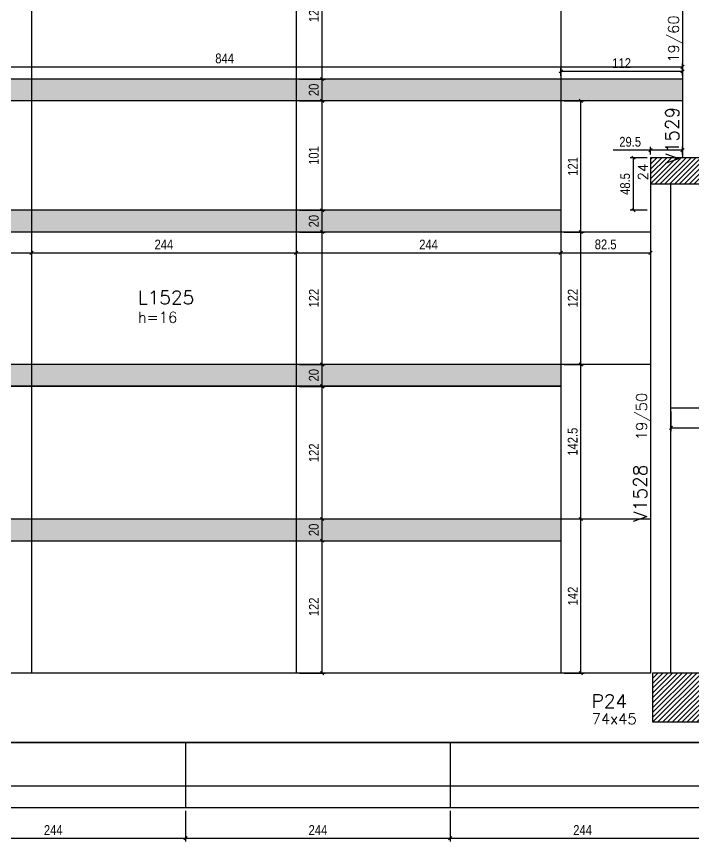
# Model space of a CAD drawing. Extents: x 1860 to 8661, y -614 to 3008.
# Drawn here: x 3962 to 4586, y 203 to 963 of the extents above; entities that cross this region are included whole.
import ezdxf

# ---------------------------------------------------------------- set-up
doc = ezdxf.new("R2010")
doc.units = 0
for name, color, linetype in [('COTA', 241, 'Continuous'), ('F-LAJES', 3, 'Continuous'), ('F-LAJES-DIM', 2, 'Continuous'), ('F-LAJES-NOME', 4, 'Continuous'), ('F-PILARES-DIM', 172, 'Continuous'), ('F-PILARES-HACH', 174, 'Continuous'), ('F-PILARES-NOME', 170, 'Continuous'), ('F-PILARES-S', 170, 'Continuous'), ('F-VIGAS', 3, 'Continuous'), ('F-VIGAS-DIM', 2, 'Continuous'), ('F-VIGAS-NOME', 4, 'Continuous'), ('Painéis', 200, 'Continuous')]:
    doc.layers.add(name, color=color, linetype=linetype)
doc.layers.add('Hachura', color=251, linetype='Continuous', lineweight=9)
doc.styles.add('COTA TECNICA-50', font='techl___.ttf', dxfattribs={"height": 9})
doc.styles.add('MCP', font='romans.shx')
doc.dimstyles.new('COTA PAINEL-50', dxfattribs={"dimtxt": 9, "dimasz": 3, "dimexe": 3, "dimexo": 3, "dimgap": 3, "dimtad": 1, "dimdec": 1, "dimzin": 12, "dimdsep": 46, "dimtxsty": 'COTA TECNICA-50', "dimblk1": 'OBLIQUE', "dimblk2": 'OBLIQUE', "dimsah": 1, "dimcen": 0.9, "dimclrd": 4, "dimclre": 4, "dimclrt": 240, "dimadec": 1, "dimazin": 3, "dimtfac": 1, "dimtdec": 1, "dimtmove": 0, "dimatfit": 3, "dimfxl": 1, "dimtolj": 1, "dimtzin": 12, "dimarcsym": 0})
pattern_1 = [(45, (4795.1516, 832.909), (-2.245064, 2.245064), [])]

# ---------------------------------------------------------------- blocks, each defined once
blk = doc.blocks.new('_Oblique')
at = {"color": 0, "linetype": 'ByBlock', "lineweight": -2}
blk.add_line((-0.5, -0.5), (0.5, 0.5), dxfattribs=at)
blk = doc.blocks.new('*D106')
at = {"layer": 'COTA', "color": 4, "lineweight": -2, "transparency": 16777216}
for p, q in [((4543.65, 832.91), (4528.04, 832.91)), ((4531.04, 784.41), (4531.04, 832.91)), ((4543.65, 784.41), (4528.04, 784.41))]:
    blk.add_line(p, q, dxfattribs=at)
at = {"layer": 'Defpoints', "color": 0, "transparency": 16777216}
for p in [(4531.04, 832.91), (4546.65, 832.91), (4546.65, 784.41)]:
    blk.add_point(p, dxfattribs=at)
at = {"layer": 'COTA', "color": 4, "lineweight": -2, "transparency": 16777216, "xscale": 3, "yscale": 3, "zscale": 3}
for p, rotation in [((4531.04, 832.91), 90), ((4531.04, 784.41), 270)]:
    blk.add_blockref('_Oblique', p, dxfattribs=dict(at, rotation=rotation))
at = {"layer": 'COTA', "color": 240, "transparency": 16777216, "insert": (4523.42, 808.66), "char_height": 9, "attachment_point": 5, "rotation": 90, "style": 'COTA TECNICA-50'}
blk.add_mtext('\\A1;48.5', dxfattribs=at)
blk = doc.blocks.new('*D107')
at = {"layer": 'COTA', "color": 4, "lineweight": -2, "transparency": 16777216}
for p, q in [((4546.65, 839.87), (4512.38, 839.87)), ((4546.65, 835.91), (4546.65, 842.87)), ((4576.15, 839.87), (4546.65, 839.87)), ((4576.15, 835.91), (4576.15, 842.87))]:
    blk.add_line(p, q, dxfattribs=at)
at = {"layer": 'Defpoints', "color": 0, "transparency": 16777216}
for p in [(4546.65, 839.87), (4546.65, 832.91), (4576.15, 832.91)]:
    blk.add_point(p, dxfattribs=at)
at = {"layer": 'COTA', "color": 4, "lineweight": -2, "transparency": 16777216, "xscale": 3, "yscale": 3, "zscale": 3, "rotation": 180}
blk.add_blockref('_Oblique', (4546.65, 839.87), dxfattribs=at)
at = {"layer": 'COTA', "color": 4, "lineweight": -2, "transparency": 16777216, "xscale": 3, "yscale": 3, "zscale": 3}
blk.add_blockref('_Oblique', (4576.15, 839.87), dxfattribs=at)
at = {"layer": 'COTA', "color": 240, "transparency": 16777216, "insert": (4528.01, 847.49), "char_height": 9, "attachment_point": 5, "style": 'COTA TECNICA-50'}
blk.add_mtext('\\A1;29.5', dxfattribs=at)
blk = doc.blocks.new('*D116')
at = {"layer": 'COTA', "color": 4, "lineweight": -2, "transparency": 16777216}
for p, q in [((3732.15, 761.41), (3732.15, 742.31)), ((3976.15, 761.41), (3976.15, 742.31)), ((3732.15, 745.31), (3976.15, 745.31))]:
    blk.add_line(p, q, dxfattribs=at)
at = {"layer": 'Defpoints', "color": 0, "transparency": 16777216}
for p in [(3732.15, 764.41), (3976.15, 764.41), (3976.15, 745.31)]:
    blk.add_point(p, dxfattribs=at)
at = {"layer": 'COTA', "color": 4, "lineweight": -2, "transparency": 16777216, "xscale": 3, "yscale": 3, "zscale": 3, "rotation": 180}
blk.add_blockref('_Oblique', (3732.15, 745.31), dxfattribs=at)
at = {"layer": 'COTA', "color": 4, "lineweight": -2, "transparency": 16777216, "xscale": 3, "yscale": 3, "zscale": 3}
blk.add_blockref('_Oblique', (3976.15, 745.31), dxfattribs=at)
at = {"layer": 'COTA', "color": 240, "transparency": 16777216, "insert": (3854.15, 752.88), "char_height": 9, "attachment_point": 5, "style": 'COTA TECNICA-50'}
blk.add_mtext('\\A1;244', dxfattribs=at)
blk = doc.blocks.new('*D117')
at = {"layer": 'COTA', "color": 4, "lineweight": -2, "transparency": 16777216}
for p, q in [((3976.15, 761.41), (3976.15, 742.31)), ((4220.15, 761.41), (4220.15, 742.31)), ((3976.15, 745.31), (4220.15, 745.31))]:
    blk.add_line(p, q, dxfattribs=at)
at = {"layer": 'Defpoints', "color": 0, "transparency": 16777216}
for p in [(3976.15, 764.41), (4220.15, 764.41), (4220.15, 745.31)]:
    blk.add_point(p, dxfattribs=at)
at = {"layer": 'COTA', "color": 4, "lineweight": -2, "transparency": 16777216, "xscale": 3, "yscale": 3, "zscale": 3, "rotation": 180}
blk.add_blockref('_Oblique', (3976.15, 745.31), dxfattribs=at)
at = {"layer": 'COTA', "color": 4, "lineweight": -2, "transparency": 16777216, "xscale": 3, "yscale": 3, "zscale": 3}
blk.add_blockref('_Oblique', (4220.15, 745.31), dxfattribs=at)
at = {"layer": 'COTA', "color": 240, "transparency": 16777216, "insert": (4098.15, 752.88), "char_height": 9, "attachment_point": 5, "style": 'COTA TECNICA-50'}
blk.add_mtext('\\A1;244', dxfattribs=at)
blk = doc.blocks.new('*D118')
at = {"layer": 'COTA', "color": 4, "lineweight": -2, "transparency": 16777216}
for p, q in [((4220.15, 761.41), (4220.15, 742.31)), ((4464.15, 761.41), (4464.15, 742.31)), ((4220.15, 745.31), (4464.15, 745.31))]:
    blk.add_line(p, q, dxfattribs=at)
at = {"layer": 'Defpoints', "color": 0, "transparency": 16777216}
for p in [(4220.15, 764.41), (4464.15, 764.41), (4464.15, 745.31)]:
    blk.add_point(p, dxfattribs=at)
at = {"layer": 'COTA', "color": 4, "lineweight": -2, "transparency": 16777216, "xscale": 3, "yscale": 3, "zscale": 3, "rotation": 180}
blk.add_blockref('_Oblique', (4220.15, 745.31), dxfattribs=at)
at = {"layer": 'COTA', "color": 4, "lineweight": -2, "transparency": 16777216, "xscale": 3, "yscale": 3, "zscale": 3}
blk.add_blockref('_Oblique', (4464.15, 745.31), dxfattribs=at)
at = {"layer": 'COTA', "color": 240, "transparency": 16777216, "insert": (4342.15, 752.88), "char_height": 9, "attachment_point": 5, "style": 'COTA TECNICA-50'}
blk.add_mtext('\\A1;244', dxfattribs=at)
blk = doc.blocks.new('*D119')
at = {"layer": 'COTA', "color": 4, "lineweight": -2, "transparency": 16777216}
for p, q in [((4464.15, 761.41), (4464.15, 742.31)), ((4546.65, 761.41), (4546.65, 742.31)), ((4464.15, 745.31), (4546.65, 745.31))]:
    blk.add_line(p, q, dxfattribs=at)
at = {"layer": 'Defpoints', "color": 0, "transparency": 16777216}
for p in [(4464.15, 764.41), (4546.65, 764.41), (4546.65, 745.31)]:
    blk.add_point(p, dxfattribs=at)
at = {"layer": 'COTA', "color": 4, "lineweight": -2, "transparency": 16777216, "xscale": 3, "yscale": 3, "zscale": 3, "rotation": 180}
blk.add_blockref('_Oblique', (4464.15, 745.31), dxfattribs=at)
at = {"layer": 'COTA', "color": 4, "lineweight": -2, "transparency": 16777216, "xscale": 3, "yscale": 3, "zscale": 3}
blk.add_blockref('_Oblique', (4546.65, 745.31), dxfattribs=at)
at = {"layer": 'COTA', "color": 240, "transparency": 16777216, "insert": (4505.4, 752.93), "char_height": 9, "attachment_point": 5, "style": 'COTA TECNICA-50'}
blk.add_mtext('\\A1;82.5', dxfattribs=at)
blk = doc.blocks.new('*D120')
at = {"layer": 'COTA', "color": 4, "lineweight": -2, "transparency": 16777216}
for p, q in [((4223.15, 479.91), (4246.97, 479.91)), ((4243.97, 357.91), (4243.97, 479.91)), ((4223.15, 357.91), (4246.97, 357.91))]:
    blk.add_line(p, q, dxfattribs=at)
at = {"layer": 'Defpoints', "color": 0, "transparency": 16777216}
for p in [(4220.15, 479.91), (4243.97, 479.91), (4220.15, 357.91)]:
    blk.add_point(p, dxfattribs=at)
at = {"layer": 'COTA', "color": 4, "lineweight": -2, "transparency": 16777216, "xscale": 3, "yscale": 3, "zscale": 3}
for p, rotation in [((4243.97, 479.91), 90), ((4243.97, 357.91), 270)]:
    blk.add_blockref('_Oblique', p, dxfattribs=dict(at, rotation=rotation))
at = {"layer": 'COTA', "color": 240, "transparency": 16777216, "insert": (4236.41, 418.91), "char_height": 9, "attachment_point": 5, "rotation": 90, "style": 'COTA TECNICA-50'}
blk.add_mtext('\\A1;122', dxfattribs=at)
blk = doc.blocks.new('*D108')
at = {"layer": 'COTA', "color": 4, "lineweight": -2, "transparency": 16777216}
for p, q in [((4223.15, 499.91), (4246.97, 499.91)), ((4243.97, 479.91), (4243.97, 499.91)), ((4223.15, 479.91), (4246.97, 479.91))]:
    blk.add_line(p, q, dxfattribs=at)
at = {"layer": 'Defpoints', "color": 0, "transparency": 16777216}
for p in [(4220.15, 499.91), (4243.97, 499.91), (4220.15, 479.91)]:
    blk.add_point(p, dxfattribs=at)
at = {"layer": 'COTA', "color": 4, "lineweight": -2, "transparency": 16777216, "xscale": 3, "yscale": 3, "zscale": 3}
for p, rotation in [((4243.97, 499.91), 90), ((4243.97, 479.91), 270)]:
    blk.add_blockref('_Oblique', p, dxfattribs=dict(at, rotation=rotation))
at = {"layer": 'COTA', "color": 240, "transparency": 16777216, "insert": (4236.37, 489.91), "char_height": 9, "attachment_point": 5, "rotation": 90, "style": 'COTA TECNICA-50'}
blk.add_mtext('\\A1;20', dxfattribs=at)
blk = doc.blocks.new('*D109')
at = {"layer": 'COTA', "color": 4, "lineweight": -2, "transparency": 16777216}
for p, q in [((4223.15, 621.91), (4246.97, 621.91)), ((4243.97, 499.91), (4243.97, 621.91)), ((4223.15, 499.91), (4246.97, 499.91))]:
    blk.add_line(p, q, dxfattribs=at)
at = {"layer": 'Defpoints', "color": 0, "transparency": 16777216}
for p in [(4220.15, 621.91), (4243.97, 621.91), (4220.15, 499.91)]:
    blk.add_point(p, dxfattribs=at)
at = {"layer": 'COTA', "color": 4, "lineweight": -2, "transparency": 16777216, "xscale": 3, "yscale": 3, "zscale": 3}
for p, rotation in [((4243.97, 621.91), 90), ((4243.97, 499.91), 270)]:
    blk.add_blockref('_Oblique', p, dxfattribs=dict(at, rotation=rotation))
at = {"layer": 'COTA', "color": 240, "transparency": 16777216, "insert": (4236.41, 560.91), "char_height": 9, "attachment_point": 5, "rotation": 90, "style": 'COTA TECNICA-50'}
blk.add_mtext('\\A1;122', dxfattribs=at)
blk = doc.blocks.new('*D110')
at = {"layer": 'COTA', "color": 4, "lineweight": -2, "transparency": 16777216}
for p, q in [((4223.15, 642.41), (4246.97, 642.41)), ((4243.97, 622.41), (4243.97, 642.41)), ((4223.15, 622.41), (4246.97, 622.41))]:
    blk.add_line(p, q, dxfattribs=at)
at = {"layer": 'Defpoints', "color": 0, "transparency": 16777216}
for p in [(4220.15, 642.41), (4243.97, 642.41), (4220.15, 622.41)]:
    blk.add_point(p, dxfattribs=at)
at = {"layer": 'COTA', "color": 4, "lineweight": -2, "transparency": 16777216, "xscale": 3, "yscale": 3, "zscale": 3}
for p, rotation in [((4243.97, 642.41), 90), ((4243.97, 622.41), 270)]:
    blk.add_blockref('_Oblique', p, dxfattribs=dict(at, rotation=rotation))
at = {"layer": 'COTA', "color": 240, "transparency": 16777216, "insert": (4236.37, 632.41), "char_height": 9, "attachment_point": 5, "rotation": 90, "style": 'COTA TECNICA-50'}
blk.add_mtext('\\A1;20', dxfattribs=at)
blk = doc.blocks.new('*D111')
at = {"layer": 'COTA', "color": 4, "lineweight": -2, "transparency": 16777216}
for p, q in [((4223.15, 764.41), (4246.97, 764.41)), ((4243.97, 642.41), (4243.97, 764.41)), ((4223.15, 642.41), (4246.97, 642.41))]:
    blk.add_line(p, q, dxfattribs=at)
at = {"layer": 'Defpoints', "color": 0, "transparency": 16777216}
for p in [(4220.15, 764.41), (4243.97, 764.41), (4220.15, 642.41)]:
    blk.add_point(p, dxfattribs=at)
at = {"layer": 'COTA', "color": 4, "lineweight": -2, "transparency": 16777216, "xscale": 3, "yscale": 3, "zscale": 3}
for p, rotation in [((4243.97, 764.41), 90), ((4243.97, 642.41), 270)]:
    blk.add_blockref('_Oblique', p, dxfattribs=dict(at, rotation=rotation))
at = {"layer": 'COTA', "color": 240, "transparency": 16777216, "insert": (4236.41, 703.41), "char_height": 9, "attachment_point": 5, "rotation": 90, "style": 'COTA TECNICA-50'}
blk.add_mtext('\\A1;122', dxfattribs=at)
blk = doc.blocks.new('*D112')
at = {"layer": 'COTA', "color": 4, "lineweight": -2, "transparency": 16777216}
for p, q in [((4223.15, 784.41), (4246.97, 784.41)), ((4243.97, 764.41), (4243.97, 784.41)), ((4223.15, 764.41), (4246.97, 764.41))]:
    blk.add_line(p, q, dxfattribs=at)
at = {"layer": 'Defpoints', "color": 0, "transparency": 16777216}
for p in [(4220.15, 784.41), (4243.97, 784.41), (4220.15, 764.41)]:
    blk.add_point(p, dxfattribs=at)
at = {"layer": 'COTA', "color": 4, "lineweight": -2, "transparency": 16777216, "xscale": 3, "yscale": 3, "zscale": 3}
for p, rotation in [((4243.97, 784.41), 90), ((4243.97, 764.41), 270)]:
    blk.add_blockref('_Oblique', p, dxfattribs=dict(at, rotation=rotation))
at = {"layer": 'COTA', "color": 240, "transparency": 16777216, "insert": (4236.37, 774.41), "char_height": 9, "attachment_point": 5, "rotation": 90, "style": 'COTA TECNICA-50'}
blk.add_mtext('\\A1;20', dxfattribs=at)
blk = doc.blocks.new('*D113')
at = {"layer": 'COTA', "color": 4, "lineweight": -2, "transparency": 16777216}
for p, q in [((4223.15, 885.41), (4246.97, 885.41)), ((4243.97, 784.41), (4243.97, 885.41)), ((4223.15, 784.41), (4246.97, 784.41))]:
    blk.add_line(p, q, dxfattribs=at)
at = {"layer": 'Defpoints', "color": 0, "transparency": 16777216}
for p in [(4220.15, 885.41), (4243.97, 885.41), (4220.15, 784.41)]:
    blk.add_point(p, dxfattribs=at)
at = {"layer": 'COTA', "color": 4, "lineweight": -2, "transparency": 16777216, "xscale": 3, "yscale": 3, "zscale": 3}
for p, rotation in [((4243.97, 885.41), 90), ((4243.97, 784.41), 270)]:
    blk.add_blockref('_Oblique', p, dxfattribs=dict(at, rotation=rotation))
at = {"layer": 'COTA', "color": 240, "transparency": 16777216, "insert": (4236.37, 834.91), "char_height": 9, "attachment_point": 5, "rotation": 90, "style": 'COTA TECNICA-50'}
blk.add_mtext('\\A1;101', dxfattribs=at)
blk = doc.blocks.new('*D114')
at = {"layer": 'COTA', "color": 4, "lineweight": -2, "transparency": 16777216}
for p, q in [((4223.15, 905.41), (4246.97, 905.41)), ((4243.97, 885.41), (4243.97, 905.41)), ((4223.15, 885.41), (4246.97, 885.41))]:
    blk.add_line(p, q, dxfattribs=at)
at = {"layer": 'Defpoints', "color": 0, "transparency": 16777216}
for p in [(4220.15, 905.41), (4243.97, 905.41), (4220.15, 885.41)]:
    blk.add_point(p, dxfattribs=at)
at = {"layer": 'COTA', "color": 4, "lineweight": -2, "transparency": 16777216, "xscale": 3, "yscale": 3, "zscale": 3}
for p, rotation in [((4243.97, 905.41), 90), ((4243.97, 885.41), 270)]:
    blk.add_blockref('_Oblique', p, dxfattribs=dict(at, rotation=rotation))
at = {"layer": 'COTA', "color": 240, "transparency": 16777216, "insert": (4236.37, 895.41), "char_height": 9, "attachment_point": 5, "rotation": 90, "style": 'COTA TECNICA-50'}
blk.add_mtext('\\A1;20', dxfattribs=at)
blk = doc.blocks.new('*D115')
at = {"layer": 'COTA', "color": 4, "lineweight": -2, "transparency": 16777216}
for p, q in [((4223.15, 1027.41), (4246.97, 1027.41)), ((4243.97, 905.41), (4243.97, 1027.41)), ((4223.15, 905.41), (4246.97, 905.41))]:
    blk.add_line(p, q, dxfattribs=at)
at = {"layer": 'Defpoints', "color": 0, "transparency": 16777216}
for p in [(4220.15, 1027.41), (4243.97, 1027.41), (4220.15, 905.41)]:
    blk.add_point(p, dxfattribs=at)
at = {"layer": 'COTA', "color": 4, "lineweight": -2, "transparency": 16777216, "xscale": 3, "yscale": 3, "zscale": 3}
for p, rotation in [((4243.97, 1027.41), 90), ((4243.97, 905.41), 270)]:
    blk.add_blockref('_Oblique', p, dxfattribs=dict(at, rotation=rotation))
at = {"layer": 'COTA', "color": 240, "transparency": 16777216, "insert": (4236.41, 966.41), "char_height": 9, "attachment_point": 5, "rotation": 90, "style": 'COTA TECNICA-50'}
blk.add_mtext('\\A1;122', dxfattribs=at)
blk = doc.blocks.new('*D121')
at = {"layer": 'COTA', "color": 4, "lineweight": -2, "transparency": 16777216}
for p, q in [((4464.15, 908.41), (4464.15, 915.51)), ((4464.15, 912.51), (4576.15, 912.51)), ((4576.15, 908.41), (4576.15, 915.51))]:
    blk.add_line(p, q, dxfattribs=at)
at = {"layer": 'Defpoints', "color": 0, "transparency": 16777216}
for p in [(4576.15, 912.51), (4464.15, 905.41), (4576.15, 905.41)]:
    blk.add_point(p, dxfattribs=at)
at = {"layer": 'COTA', "color": 4, "lineweight": -2, "transparency": 16777216, "xscale": 3, "yscale": 3, "zscale": 3, "rotation": 180}
blk.add_blockref('_Oblique', (4464.15, 912.51), dxfattribs=at)
at = {"layer": 'COTA', "color": 4, "lineweight": -2, "transparency": 16777216, "xscale": 3, "yscale": 3, "zscale": 3}
blk.add_blockref('_Oblique', (4576.15, 912.51), dxfattribs=at)
at = {"layer": 'COTA', "color": 240, "transparency": 16777216, "insert": (4520.15, 920.06), "char_height": 9, "attachment_point": 5, "style": 'COTA TECNICA-50'}
blk.add_mtext('\\A1;112', dxfattribs=at)
blk = doc.blocks.new('*D122')
at = {"layer": 'COTA', "color": 4, "lineweight": -2, "transparency": 16777216}
for p, q in [((4467.15, 499.91), (4485.63, 499.91)), ((4482.63, 357.91), (4482.63, 499.91)), ((4467.15, 357.91), (4485.63, 357.91))]:
    blk.add_line(p, q, dxfattribs=at)
at = {"layer": 'Defpoints', "color": 0, "transparency": 16777216}
for p in [(4464.15, 499.91), (4482.63, 499.91), (4464.15, 357.91)]:
    blk.add_point(p, dxfattribs=at)
at = {"layer": 'COTA', "color": 4, "lineweight": -2, "transparency": 16777216, "xscale": 3, "yscale": 3, "zscale": 3}
for p, rotation in [((4482.63, 499.91), 90), ((4482.63, 357.91), 270)]:
    blk.add_blockref('_Oblique', p, dxfattribs=dict(at, rotation=rotation))
at = {"layer": 'COTA', "color": 240, "transparency": 16777216, "insert": (4475.06, 428.91), "char_height": 9, "attachment_point": 5, "rotation": 90, "style": 'COTA TECNICA-50'}
blk.add_mtext('\\A1;142', dxfattribs=at)
blk = doc.blocks.new('*D123')
at = {"layer": 'COTA', "color": 4, "lineweight": -2, "transparency": 16777216}
for p, q in [((4467.15, 642.41), (4485.63, 642.41)), ((4482.63, 499.91), (4482.63, 642.41)), ((4467.15, 499.91), (4485.63, 499.91))]:
    blk.add_line(p, q, dxfattribs=at)
at = {"layer": 'Defpoints', "color": 0, "transparency": 16777216}
for p in [(4464.15, 642.41), (4482.63, 642.41), (4464.15, 499.91)]:
    blk.add_point(p, dxfattribs=at)
at = {"layer": 'COTA', "color": 4, "lineweight": -2, "transparency": 16777216, "xscale": 3, "yscale": 3, "zscale": 3}
for p, rotation in [((4482.63, 642.41), 90), ((4482.63, 499.91), 270)]:
    blk.add_blockref('_Oblique', p, dxfattribs=dict(at, rotation=rotation))
at = {"layer": 'COTA', "color": 240, "transparency": 16777216, "insert": (4475.03, 571.16), "char_height": 9, "attachment_point": 5, "rotation": 90, "style": 'COTA TECNICA-50'}
blk.add_mtext('\\A1;142.5', dxfattribs=at)
blk = doc.blocks.new('*D124')
at = {"layer": 'COTA', "color": 4, "lineweight": -2, "transparency": 16777216}
for p, q in [((4467.15, 764.41), (4485.63, 764.41)), ((4482.63, 642.41), (4482.63, 764.41)), ((4467.15, 642.41), (4485.63, 642.41))]:
    blk.add_line(p, q, dxfattribs=at)
at = {"layer": 'Defpoints', "color": 0, "transparency": 16777216}
for p in [(4464.15, 764.41), (4482.63, 764.41), (4464.15, 642.41)]:
    blk.add_point(p, dxfattribs=at)
at = {"layer": 'COTA', "color": 4, "lineweight": -2, "transparency": 16777216, "xscale": 3, "yscale": 3, "zscale": 3}
for p, rotation in [((4482.63, 764.41), 90), ((4482.63, 642.41), 270)]:
    blk.add_blockref('_Oblique', p, dxfattribs=dict(at, rotation=rotation))
at = {"layer": 'COTA', "color": 240, "transparency": 16777216, "insert": (4475.08, 703.41), "char_height": 9, "attachment_point": 5, "rotation": 90, "style": 'COTA TECNICA-50'}
blk.add_mtext('\\A1;122', dxfattribs=at)
blk = doc.blocks.new('*D125')
at = {"layer": 'COTA', "color": 4, "lineweight": -2, "transparency": 16777216}
for p, q in [((4467.15, 885.41), (4485.63, 885.41)), ((4482.63, 764.41), (4482.63, 885.41)), ((4467.15, 764.41), (4485.63, 764.41))]:
    blk.add_line(p, q, dxfattribs=at)
at = {"layer": 'Defpoints', "color": 0, "transparency": 16777216}
for p in [(4464.15, 885.41), (4482.63, 885.41), (4464.15, 764.41)]:
    blk.add_point(p, dxfattribs=at)
at = {"layer": 'COTA', "color": 4, "lineweight": -2, "transparency": 16777216, "xscale": 3, "yscale": 3, "zscale": 3}
for p, rotation in [((4482.63, 885.41), 90), ((4482.63, 764.41), 270)]:
    blk.add_blockref('_Oblique', p, dxfattribs=dict(at, rotation=rotation))
at = {"layer": 'COTA', "color": 240, "transparency": 16777216, "insert": (4475.08, 824.91), "char_height": 9, "attachment_point": 5, "rotation": 90, "style": 'COTA TECNICA-50'}
blk.add_mtext('\\A1;121', dxfattribs=at)
blk = doc.blocks.new('*D203')
at = {"layer": 'COTA', "color": 4, "lineweight": -2, "transparency": 16777216}
for p, q in [((4565.65, 598.91), (4565.65, 580.82)), ((4687.65, 598.91), (4687.65, 580.82)), ((4565.65, 583.82), (4687.65, 583.82))]:
    blk.add_line(p, q, dxfattribs=at)
at = {"layer": 'Defpoints', "color": 0, "transparency": 16777216}
for p in [(4565.65, 601.91), (4687.65, 601.91), (4687.65, 583.82)]:
    blk.add_point(p, dxfattribs=at)
at = {"layer": 'COTA', "color": 4, "lineweight": -2, "transparency": 16777216, "xscale": 3, "yscale": 3, "zscale": 3, "rotation": 180}
blk.add_blockref('_Oblique', (4565.65, 583.82), dxfattribs=at)
at = {"layer": 'COTA', "color": 4, "lineweight": -2, "transparency": 16777216, "xscale": 3, "yscale": 3, "zscale": 3}
blk.add_blockref('_Oblique', (4687.65, 583.82), dxfattribs=at)
at = {"layer": 'COTA', "color": 240, "transparency": 16777216, "insert": (4626.65, 591.37), "char_height": 9, "attachment_point": 5, "style": 'COTA TECNICA-50'}
blk.add_mtext('\\A1;122', dxfattribs=at)
blk = doc.blocks.new('*D316')
at = {"layer": 'COTA', "color": 4, "lineweight": -2, "transparency": 16777216}
for p, q in [((3874.15, 230.91), (3874.15, 202.66)), ((4118.15, 230.91), (4118.15, 202.66)), ((3874.15, 205.66), (4118.15, 205.66))]:
    blk.add_line(p, q, dxfattribs=at)
at = {"layer": 'Defpoints', "color": 0, "transparency": 16777216}
for p in [(3874.15, 233.91), (4118.15, 233.91), (4118.15, 205.66)]:
    blk.add_point(p, dxfattribs=at)
at = {"layer": 'COTA', "color": 4, "lineweight": -2, "transparency": 16777216, "xscale": 3, "yscale": 3, "zscale": 3, "rotation": 180}
blk.add_blockref('_Oblique', (3874.15, 205.66), dxfattribs=at)
at = {"layer": 'COTA', "color": 4, "lineweight": -2, "transparency": 16777216, "xscale": 3, "yscale": 3, "zscale": 3}
blk.add_blockref('_Oblique', (4118.15, 205.66), dxfattribs=at)
at = {"layer": 'COTA', "color": 240, "transparency": 16777216, "insert": (3996.15, 213.23), "char_height": 9, "attachment_point": 5, "style": 'COTA TECNICA-50'}
blk.add_mtext('\\A1;244', dxfattribs=at)
blk = doc.blocks.new('*D317')
at = {"layer": 'COTA', "color": 4, "lineweight": -2, "transparency": 16777216}
for p, q in [((4118.15, 230.91), (4118.15, 202.66)), ((4362.15, 230.91), (4362.15, 202.66)), ((4118.15, 205.66), (4362.15, 205.66))]:
    blk.add_line(p, q, dxfattribs=at)
at = {"layer": 'Defpoints', "color": 0, "transparency": 16777216}
for p in [(4118.15, 233.91), (4362.15, 233.91), (4362.15, 205.66)]:
    blk.add_point(p, dxfattribs=at)
at = {"layer": 'COTA', "color": 4, "lineweight": -2, "transparency": 16777216, "xscale": 3, "yscale": 3, "zscale": 3, "rotation": 180}
blk.add_blockref('_Oblique', (4118.15, 205.66), dxfattribs=at)
at = {"layer": 'COTA', "color": 4, "lineweight": -2, "transparency": 16777216, "xscale": 3, "yscale": 3, "zscale": 3}
blk.add_blockref('_Oblique', (4362.15, 205.66), dxfattribs=at)
at = {"layer": 'COTA', "color": 240, "transparency": 16777216, "insert": (4240.15, 213.23), "char_height": 9, "attachment_point": 5, "style": 'COTA TECNICA-50'}
blk.add_mtext('\\A1;244', dxfattribs=at)
blk = doc.blocks.new('*D318')
at = {"layer": 'COTA', "color": 4, "lineweight": -2, "transparency": 16777216}
for p, q in [((4362.15, 230.91), (4362.15, 202.66)), ((4606.15, 230.91), (4606.15, 202.66)), ((4362.15, 205.66), (4606.15, 205.66))]:
    blk.add_line(p, q, dxfattribs=at)
at = {"layer": 'Defpoints', "color": 0, "transparency": 16777216}
for p in [(4362.15, 233.91), (4606.15, 233.91), (4606.15, 205.66)]:
    blk.add_point(p, dxfattribs=at)
at = {"layer": 'COTA', "color": 4, "lineweight": -2, "transparency": 16777216, "xscale": 3, "yscale": 3, "zscale": 3, "rotation": 180}
blk.add_blockref('_Oblique', (4362.15, 205.66), dxfattribs=at)
at = {"layer": 'COTA', "color": 4, "lineweight": -2, "transparency": 16777216, "xscale": 3, "yscale": 3, "zscale": 3}
blk.add_blockref('_Oblique', (4606.15, 205.66), dxfattribs=at)
at = {"layer": 'COTA', "color": 240, "transparency": 16777216, "insert": (4484.15, 213.23), "char_height": 9, "attachment_point": 5, "style": 'COTA TECNICA-50'}
blk.add_mtext('\\A1;244', dxfattribs=at)
blk = doc.blocks.new('*D415')
at = {"layer": 'COTA', "color": 4, "lineweight": -2, "transparency": 16777216}
for p, q in [((3732.15, 908.41), (3732.15, 919.74)), ((3732.15, 916.74), (4576.15, 916.74)), ((4576.15, 908.41), (4576.15, 919.74))]:
    blk.add_line(p, q, dxfattribs=at)
at = {"layer": 'Defpoints', "color": 0, "transparency": 16777216}
for p in [(4576.15, 916.74), (3732.15, 905.41), (4576.15, 905.41)]:
    blk.add_point(p, dxfattribs=at)
at = {"layer": 'COTA', "color": 4, "lineweight": -2, "transparency": 16777216, "xscale": 3, "yscale": 3, "zscale": 3, "rotation": 180}
blk.add_blockref('_Oblique', (3732.15, 916.74), dxfattribs=at)
at = {"layer": 'COTA', "color": 4, "lineweight": -2, "transparency": 16777216, "xscale": 3, "yscale": 3, "zscale": 3}
blk.add_blockref('_Oblique', (4576.15, 916.74), dxfattribs=at)
at = {"layer": 'COTA', "color": 240, "transparency": 16777216, "insert": (4154.15, 924.33), "char_height": 9, "attachment_point": 5, "style": 'COTA TECNICA-50'}
blk.add_mtext('\\A1;844', dxfattribs=at)

msp = doc.modelspace()

# ---------------------------------------------------------------- hatches: boundary and pattern name
at = {"layer": 'F-PILARES-HACH', "linetype": 'Continuous'}
h = msp.add_hatch(dxfattribs=at)
h.set_pattern_fill('ANSI31', color=256, style=0)
h.set_pattern_definition(pattern_1)
h.paths.add_polyline_path([(4814.15, 808.91), (4814.15, 1326.41), (4795.15, 1326.41), (4795.15, 832.91), (4546.65, 832.91), (4546.65, 808.91)], flags=16)
h = msp.add_hatch(dxfattribs=at)
h.set_pattern_fill('ANSI31', color=256, style=0)
h.set_pattern_definition(pattern_1)
h.paths.add_polyline_path([(4548.65, 312.91), (4622.65, 312.91), (4622.65, 357.91), (4548.65, 357.91)], flags=16)
at = {"layer": 'Hachura'}
h = msp.add_hatch(color=256, dxfattribs=at)
h.dxf.hatch_style = 1
h.paths.add_polyline_path([(3976.15, 885.41), (3976.15, 905.41), (3732.15, 905.41), (3732.15, 885.41)])
h.paths.add_polyline_path([(4220.15, 885.41), (4220.15, 905.41), (3976.15, 905.41), (3976.15, 885.41)])
h.paths.add_polyline_path([(4220.15, 905.41), (4220.15, 885.41), (4464.15, 885.41), (4464.15, 905.41)])
h.paths.add_polyline_path([(4464.15, 905.41), (4464.15, 885.41), (4576.15, 885.41), (4576.15, 905.41)])
h.paths.add_polyline_path([(4220.15, 784.41), (4220.15, 764.41), (4464.15, 764.41), (4464.15, 784.41)])
h.paths.add_polyline_path([(3976.15, 784.41), (3976.15, 764.41), (4220.15, 764.41), (4220.15, 784.41)])
h.paths.add_polyline_path([(3732.15, 784.41), (3732.15, 764.41), (3976.15, 764.41), (3976.15, 784.41)])
h.paths.add_polyline_path([(3976.15, 622.41), (3976.15, 642.41), (3732.15, 642.41), (3732.15, 622.41)])
h.paths.add_polyline_path([(3976.15, 642.41), (3976.15, 622.41), (4220.15, 622.41), (4220.15, 642.41)])
h.paths.add_polyline_path([(4220.15, 642.41), (4220.15, 622.41), (4464.15, 622.41), (4464.15, 642.41)])
h.paths.add_polyline_path([(4220.15, 499.91), (4220.15, 479.91), (4464.15, 479.91), (4464.15, 499.91)])
h.paths.add_polyline_path([(4220.15, 479.91), (4220.15, 499.91), (3976.15, 499.91), (3976.15, 479.91)])
h.paths.add_polyline_path([(3732.15, 499.91), (3732.15, 479.91), (3976.15, 479.91), (3976.15, 499.91)])

# ---------------------------------------------------------------- linework, layer by layer
at = {"layer": 'F-LAJES', "linetype": 'Continuous'}
msp.add_line((3406.15, 253.91), (5673.65, 253.91), dxfattribs=at)
at = {"layer": 'F-PILARES-S', "linetype": 'Continuous'}
for points in [[(4814.15, 808.91), (4814.15, 1326.41), (4795.15, 1326.41), (4795.15, 832.91), (4546.65, 832.91), (4546.65, 808.91), (4814.15, 808.91)], [(4548.65, 312.91), (4622.65, 312.91), (4622.65, 357.91), (4548.65, 357.91), (4548.65, 312.91)]]:
    msp.add_lwpolyline(points, dxfattribs=at)
at = {"layer": 'F-VIGAS'}
for points in [[(4576.15, 1027.41), (4576.15, 832.91)], [(4546.65, 808.91), (4546.65, 357.91)], [(4565.65, 357.91), (4565.65, 808.91)], [(4546.65, 357.91), (3732.15, 357.91)], [(3720.15, 293.91), (4556.15, 293.91)], [(4556.15, 293.91), (4982.65, 293.91)]]:
    msp.add_lwpolyline(points, dxfattribs=at)
at = {"layer": 'Painéis'}
for p, q in [((4118.15, 293.91), (4118.15, 233.91)), ((4362.15, 293.91), (4362.15, 233.91))]:
    msp.add_line(p, q, dxfattribs=at)
for points in [[(3976.15, 1027.41), (3976.15, 357.91)], [(4220.15, 1027.41), (4220.15, 357.91)], [(4464.15, 1027.41), (4464.15, 357.91)], [(4576.15, 905.41), (3732.15, 905.41)], [(4576.15, 885.41), (3732.15, 885.41)], [(4464.15, 784.41), (3732.15, 784.41)], [(4546.65, 764.41), (3732.15, 764.41)], [(4546.65, 642.41), (3732.15, 642.41)], [(4464.15, 622.41), (3732.15, 622.41)], [(4464.15, 621.91), (3732.15, 621.91)], [(4975.65, 601.91), (4565.65, 601.91)], [(3732.15, 499.91), (4546.65, 499.91)], [(3732.15, 479.91), (4464.15, 479.91)]]:
    msp.add_lwpolyline(points, dxfattribs=at)
msp.add_lwpolyline([(5673.65, 293.91), (3386.15, 293.91), (3386.15, 233.91), (5673.65, 233.91)], close=True, dxfattribs=at)

# ---------------------------------------------------------------- texts
at = {"layer": 'F-LAJES-DIM', "linetype": 'Continuous', "style": 'MCP'}
msp.add_text('h=16', height=10, dxfattribs=at).set_placement((4074.12, 680.81))
at = {"layer": 'F-LAJES-NOME', "linetype": 'Continuous', "style": 'MCP'}
msp.add_text('L1525', height=12.5, dxfattribs=at).set_placement((4074.12, 697.81))
at = {"layer": 'F-PILARES-DIM', "linetype": 'Continuous', "style": 'MCP'}
msp.add_text('24', height=9, rotation=90, dxfattribs=at).set_placement((4544.4, 811.91))
msp.add_text('74x45', height=10, dxfattribs=at).set_placement((4492.5, 310.77))
at = {"layer": 'F-PILARES-NOME', "linetype": 'Continuous', "style": 'MCP'}
msp.add_text('P24', height=12.5, dxfattribs=at).set_placement((4492.5, 325.77))
at = {"layer": 'F-VIGAS-DIM', "linetype": 'Continuous', "style": 'MCP'}
for s, p in [('19/60', (4573.03, 920.41)), ('19/50', (4543.53, 572.5))]:
    msp.add_text(s, height=10, rotation=90, dxfattribs=at).set_placement(p)
at = {"layer": 'F-VIGAS-NOME', "linetype": 'Continuous', "style": 'MCP'}
for s, p in [('V1529', (4573.03, 827.33)), ('V1528', (4543.53, 497.5))]:
    msp.add_text(s, height=12.5, rotation=90, dxfattribs=at).set_placement(p)

# ---------------------------------------------------------------- dimensions: what is measured, and where the dimension line sits
at = {"layer": 'COTA'}
for base, p1, p2, picture, middle in [((4243.97, 1027.41), (4220.15, 905.41), (4220.15, 1027.41), '*D115', (4236.41, 966.41)), ((4243.97, 905.41), (4220.15, 885.41), (4220.15, 905.41), '*D114', (4236.37, 895.41)), ((4243.97, 885.41), (4220.15, 784.41), (4220.15, 885.41), '*D113', (4236.37, 834.91)), ((4482.63, 885.41), (4464.15, 764.41), (4464.15, 885.41), '*D125', (4475.08, 824.91)), ((4243.97, 784.41), (4220.15, 764.41), (4220.15, 784.41), '*D112', (4236.37, 774.41)), ((4243.97, 764.41), (4220.15, 642.41), (4220.15, 764.41), '*D111', (4236.41, 703.41)), ((4482.63, 764.41), (4464.15, 642.41), (4464.15, 764.41), '*D124', (4475.08, 703.41)), ((4482.63, 642.41), (4464.15, 499.91), (4464.15, 642.41), '*D123', (4475.03, 571.16)), ((4243.97, 621.91), (4220.15, 499.91), (4220.15, 621.91), '*D109', (4236.41, 560.91))]:
    dim = msp.add_linear_dim(base=base, p1=p1, p2=p2, angle=90, dimstyle='COTA PAINEL-50', override={"dimtmove": 1}, dxfattribs=at)
    dim.commit()
    dim.dimension.update_dxf_attribs({"geometry": picture, "text_midpoint": middle})
for base, p1, p2, picture, middle in [((4576.15, 916.74), (3732.15, 905.41), (4576.15, 905.41), '*D415', (4154.15, 924.33)), ((4576.15, 912.51), (4464.15, 905.41), (4576.15, 905.41), '*D121', (4520.15, 920.06)), ((4546.65, 839.87), (4576.15, 832.91), (4546.65, 832.91), '*D107', (4528.01, 847.49)), ((3976.15, 745.31), (3732.15, 764.41), (3976.15, 764.41), '*D116', (3854.15, 752.88)), ((4687.65, 583.82), (4565.65, 601.91), (4687.65, 601.91), '*D203', (4626.65, 591.37))]:
    dim = msp.add_linear_dim(base=base, p1=p1, p2=p2, dimstyle='COTA PAINEL-50', dxfattribs=at)
    dim.commit()
    dim.dimension.update_dxf_attribs({"geometry": picture, "text_midpoint": middle})
for base, p1, p2, picture, middle in [((4531.04, 832.91), (4546.65, 784.41), (4546.65, 832.91), '*D106', (4523.42, 808.66)), ((4243.97, 642.41), (4220.15, 622.41), (4220.15, 642.41), '*D110', (4236.37, 632.41)), ((4243.97, 499.91), (4220.15, 479.91), (4220.15, 499.91), '*D108', (4236.37, 489.91)), ((4482.63, 499.91), (4464.15, 357.91), (4464.15, 499.91), '*D122', (4475.06, 428.91)), ((4243.97, 479.91), (4220.15, 357.91), (4220.15, 479.91), '*D120', (4236.41, 418.91))]:
    dim = msp.add_linear_dim(base=base, p1=p1, p2=p2, angle=90, dimstyle='COTA PAINEL-50', dxfattribs=at)
    dim.commit()
    dim.dimension.update_dxf_attribs({"geometry": picture, "text_midpoint": middle})
for base, p1, p2, picture, middle in [((4220.15, 745.31), (3976.15, 764.41), (4220.15, 764.41), '*D117', (4098.15, 752.88)), ((4464.15, 745.31), (4220.15, 764.41), (4464.15, 764.41), '*D118', (4342.15, 752.88)), ((4546.65, 745.31), (4464.15, 764.41), (4546.65, 764.41), '*D119', (4505.4, 752.93)), ((4118.15, 205.66), (3874.15, 233.91), (4118.15, 233.91), '*D316', (3996.15, 213.23)), ((4362.15, 205.66), (4118.15, 233.91), (4362.15, 233.91), '*D317', (4240.15, 213.23)), ((4606.15, 205.66), (4362.15, 233.91), (4606.15, 233.91), '*D318', (4484.15, 213.23))]:
    dim = msp.add_linear_dim(base=base, p1=p1, p2=p2, dimstyle='COTA PAINEL-50', override={"dimtmove": 1}, dxfattribs=at)
    dim.commit()
    dim.dimension.update_dxf_attribs({"geometry": picture, "text_midpoint": middle})

doc.saveas('drawing.dxf')
